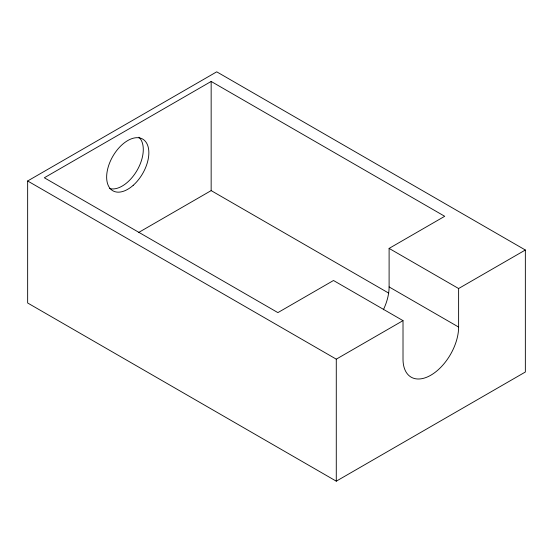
<?xml version="1.0" encoding="UTF-8"?>
<svg xmlns="http://www.w3.org/2000/svg" width="553" height="553" viewBox="0 0 553 553"><rect width="100%" height="100%" fill="white"/><g stroke="black" fill="none" stroke-linecap="round" stroke-linejoin="round"><path stroke-width="0.83" d="M27.65 180.976L27.65 302.989L336.279 481.172L525.35 372.017L525.35 250.011L216.721 71.828L27.65 180.976L336.279 359.16L403.013 320.636L403.013 359.16A39.318 22.701 -60 0 0 430.815 375.217A39.318 22.701 -60 0 0 458.617 327.058L458.617 288.528L389.112 248.401L389.105 286.924A39.318 22.701 -60 0 1 383.36 309.784M138.596 232.502L211.156 190.605L211.163 81.45L444.716 216.292L389.112 248.401M336.279 481.172L336.279 359.16M211.163 81.45L44.33 177.769L277.889 312.611L333.5 280.502L403.013 320.636M458.617 288.528L525.35 250.011M389.105 286.924L458.617 327.058M211.156 190.605L388.752 293.138M138.927 137.213A29.841 17.233 -60 0 1 137.109 170.331A29.841 17.233 -60 0 1 109.342 188.462M133.211 185.31A29.841 17.233 -60 0 0 142.667 139.079A29.841 17.233 -60 0 0 107.365 170.386A29.841 17.233 -60 0 0 133.211 185.31"/></g></svg>
